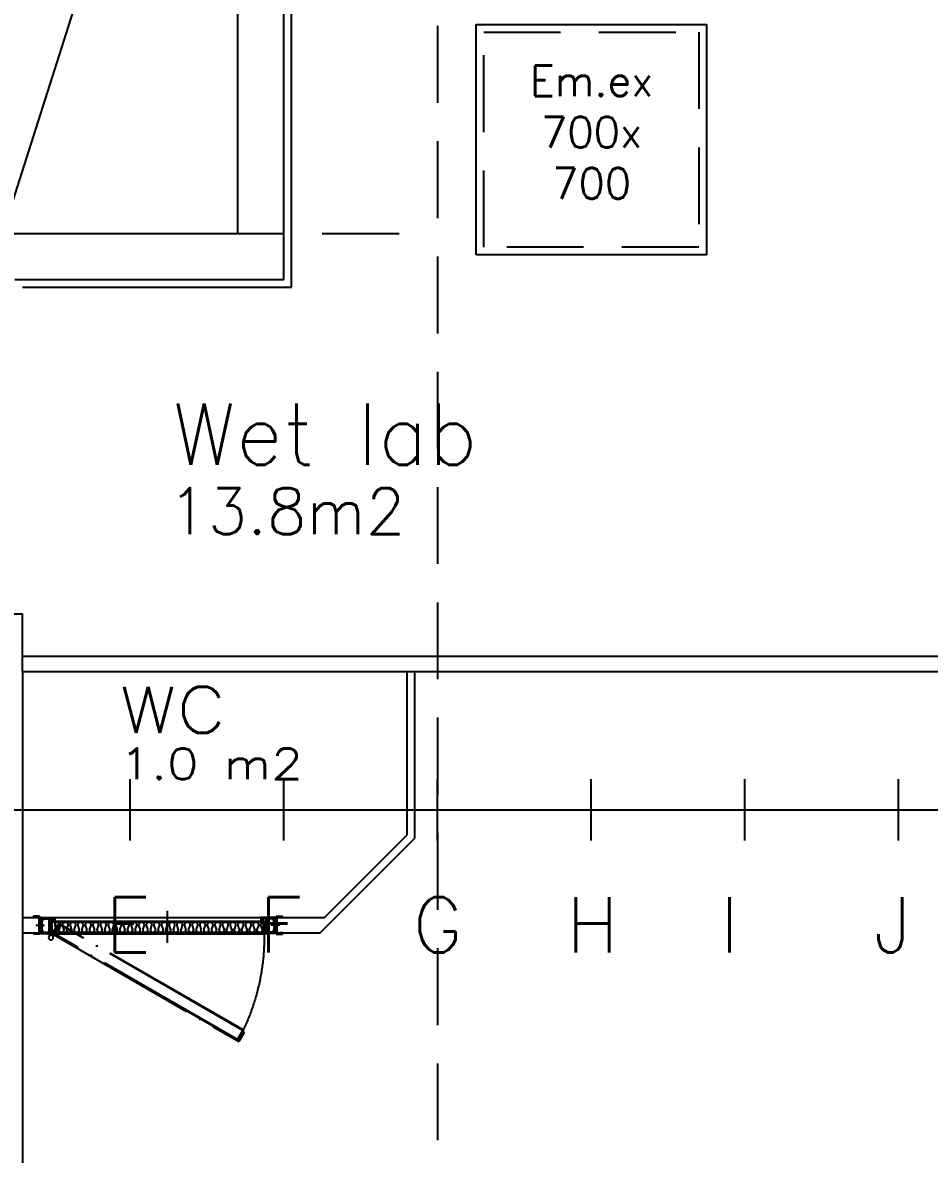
# Model space of a CAD drawing. Extents: x 1551 to 113148, y -1700 to 77018.
# Drawn here: x 23985 to 26935, y 25528 to 29210 of the extents above; entities that cross this region are included whole.
import ezdxf

# ---------------------------------------------------------------- set-up
doc = ezdxf.new("R2010")
doc.units = 0
doc.header["$LTSCALE"] = 500
doc.header["$MEASUREMENT"] = 0
for name, pattern in [('CENTER', [3, 2.5, -0.25, 0, -0.25]), ('DASHED', [0.75, 0.5, -0.25]), ('PHANTOM', [2.1, 1.25, -0.2, 0.125, -0.2, 0.125, -0.2])]:
    doc.linetypes.add(name, pattern=pattern)
doc.layers.get('0').update_dxf_attribs({"linetype": 'CONTINUOUS'})
for name, color, linetype in [('M1CO1', 1, 'CONTINUOUS'), ('S0PH1', 7, 'PHANTOM'), ('S0TX3', 3, 'CONTINUOUS'), ('SAFECO1', 1, 'CONTINUOUS')]:
    doc.layers.add(name, color=color, linetype=linetype)
doc.styles.add('18', font='romans', dxfattribs={"height": 180})
doc.styles.add('ROMANS', font='romans', dxfattribs={"height": 100})
doc.dimstyles.get("Standard").update_dxf_attribs({"dimtxt": 2, "dimasz": 2.5, "dimexe": 1, "dimexo": 1, "dimgap": 1, "dimtad": 1, "dimdsep": 46, "dimtxsty": 'ROMANS', "dimcen": 0, "dimclrd": 1, "dimclre": 1, "dimclrt": 2, "dimadec": 0, "dimazin": 0, "dimtfac": 1, "dimtmove": 2, "dimatfit": 3, "dimfxl": 1, "dimtvp": 100, "dimtolj": 1, "dimarcsym": 0})

# ---------------------------------------------------------------- blocks, each defined once
blk = doc.blocks.new('A$C64097268')
for p, q in [((16000, -100), (16000, 100)), ((16500, -100), (16500, 100)), ((17000, -100), (17000, 100)), ((17500, -100), (17500, 100)), ((18000, -100), (18000, 100)), ((18500, -100), (18500, 100)), ((-2758.9, 0), (35128.7, 0))]:
    blk.add_line(p, q)
at = {"layer": 'S0TX3', "style": '18'}
for s, p in [('E', (15919.2, -464.2)), ('F', (16419.2, -464.2)), ('G', (16919.2, -464.2)), ('H', (17419.2, -464.2)), ('I', (17919.2, -464.2)), ('J', (18419.2, -464.2))]:
    blk.add_text(s, height=180, dxfattribs=at).set_placement(p)
blk = doc.blocks.new('A$C56A93BC5')
blk.add_lwpolyline([(0, -100), (0, 650), (750, 650), (750, -100)], close=True)
at = {"linetype": 'DASHED'}
blk.add_lwpolyline([(25, -75), (25, 625), (725, 625), (725, -75)], close=True, dxfattribs=at)
blk = doc.blocks.new('Internal Door 670')
at = {"ltscale": 600}
for p, q in [((-701.5, 16436.4), (-701.5, 16456.4)), ((-697.5, 16456.4), (-701.5, 16456.4)), ((-682.2, 16436.4), (-701.5, 16436.4)), ((-699.5, 16438.4), (-699.5, 16452.5)), ((-699.5, 16446.4), (-697.5, 16446.4)), ((-645.5, 16438.4), (-699.5, 16438.4)), ((-699.5, 16436.4), (-699.5, 16402.4)), ((-697.5, 16456.4), (-697.5, 16446.4)), ((-697.5, 16436.4), (-697.5, 16404.4)), ((-683.2, 16434.4), (-697.5, 16434.4)), ((-649.5, 16430.4), (-697.5, 16430.4)), ((-649.5, 16428.4), (-697.5, 16428.4)), ((-687.5, 16426.4), (-695.5, 16426.4)), ((-695.5, 16426.4), (-695.5, 16406.4)), ((-687.5, 16426.4), (-687.5, 16428.4)), ((-683.2, 16434.4), (-678.6, 16430.4)), ((-682.2, 16436.4), (-677.6, 16432.4)), ((-667.3, 16432.4), (-677.6, 16432.4)), ((-672.5, 16448.1), (-672.5, 16420.1)), ((-662.7, 16436.4), (-667.3, 16432.4)), ((-661.7, 16434.4), (-666.3, 16430.4)), ((-643.5, 16436.4), (-662.7, 16436.4)), ((-649.5, 16434.4), (-661.7, 16434.4)), ((-659.5, 16426.4), (-659.5, 16428.4)), ((-651.5, 16426.4), (-659.5, 16426.4)), ((-651.5, 16426.4), (-651.5, 16406.4)), ((-649.5, 16436.4), (-649.5, 16388.4)), ((-647.5, 16456.4), (-647.5, 16446.4)), ((-647.5, 16456.4), (-643.5, 16456.4)), ((-645.5, 16446.4), (-647.5, 16446.4)), ((-647.5, 16436.4), (-647.5, 16386.4)), ((-645.5, 16438.4), (-645.5, 16452.5)), ((-643.5, 16436.4), (-643.5, 16456.4)), ((-700.5, 16411.4), (-699.5, 16411.4)), ((-700.5, 16411.4), (-700.5, 16401.4)), ((-666.3, 16401.4), (-700.5, 16401.4)), ((-700.5, 15705.4), (-700.5, 16401.4)), ((-651.5, 16402.4), (-699.5, 16402.4)), ((-699.5, 16401.4), (-699.5, 15705.4)), ((-698.5, 16397.4), (-660.5, 16397.4)), ((-698.5, 16397.4), (-698.5, 15705.4)), ((-649.5, 16404.4), (-697.5, 16404.4)), ((-696.5, 16395.4), (-662.5, 16395.4)), ((-696.5, 16395.4), (-696.5, 15707.4)), ((-651.5, 16406.4), (-695.5, 16406.4)), ((-666.3, 16401.4), (-666.3, 16402.4)), ((-662.5, 16395.4), (-662.5, 15707.4)), ((-660.5, 16396.4), (-660.5, 16397.4)), ((-660.5, 16396.4), (-656.5, 16396.4)), ((-660.5, 16396.4), (-660.5, 15705.4)), ((-658.5, 16396.4), (-658.5, 16386.4)), ((-647.5, 16386.4), (-658.5, 16386.4)), ((-656.5, 16396.4), (-656.5, 16388.4)), ((-651.5, 16390.4), (-656.5, 16390.4)), ((-649.5, 16388.4), (-656.5, 16388.4)), ((-651.5, 16402.4), (-651.5, 16390.4)), ((-626.1, 16081.4), (-730, 16081.4)), ((-698.5, 15705.4), (-705.7, 15705.4)), ((-700.5, 15701.4), (-705.7, 15701.4)), ((-666.3, 15701.4), (-700.5, 15701.4)), ((-700.5, 15691.4), (-700.5, 15701.4)), ((-700.5, 15691.4), (-699.5, 15691.4)), ((-699.5, 15666.4), (-699.5, 15700.4)), ((-651.5, 15700.4), (-699.5, 15700.4)), ((-698.5, 15705.4), (-660.5, 15705.4)), ((-697.5, 15666.4), (-697.5, 15698.4)), ((-649.5, 15698.4), (-697.5, 15698.4)), ((-696.5, 15707.4), (-662.5, 15707.4)), ((-695.5, 15676.4), (-695.5, 15696.4)), ((-651.5, 15696.4), (-695.5, 15696.4)), ((-666.3, 15701.4), (-666.3, 15700.4)), ((-660.5, 15706.4), (-656.5, 15706.4)), ((-660.5, 15706.4), (-660.5, 15705.4)), ((-647.5, 15716.4), (-658.5, 15716.4)), ((-658.5, 15706.4), (-658.5, 15716.4)), ((-649.5, 15714.4), (-656.5, 15714.4)), ((-656.5, 15706.4), (-656.5, 15714.4)), ((-651.5, 15712.4), (-656.5, 15712.4)), ((-651.5, 15700.4), (-651.5, 15712.4)), ((-651.5, 15676.4), (-651.5, 15696.4)), ((-649.5, 15666.4), (-649.5, 15714.4)), ((-647.5, 15666.4), (-647.5, 15716.4)), ((-701.5, 15666.4), (-701.5, 15646.4)), ((-682.2, 15666.4), (-701.5, 15666.4)), ((-645.5, 15664.4), (-699.5, 15664.4)), ((-699.5, 15664.4), (-699.5, 15650.4)), ((-699.5, 15656.4), (-697.5, 15656.4)), ((-649.5, 15674.4), (-697.5, 15674.4)), ((-649.5, 15672.4), (-697.5, 15672.4)), ((-683.2, 15668.4), (-697.5, 15668.4)), ((-697.5, 15646.4), (-697.5, 15656.4)), ((-687.5, 15676.4), (-695.5, 15676.4)), ((-687.5, 15676.4), (-687.5, 15674.4)), ((-683.2, 15668.4), (-678.6, 15672.4)), ((-682.2, 15666.4), (-677.6, 15670.4)), ((-667.3, 15670.4), (-677.6, 15670.4)), ((-672.5, 15654.7), (-672.5, 15682.8)), ((-662.7, 15666.4), (-667.3, 15670.4)), ((-661.7, 15668.4), (-666.3, 15672.4)), ((-643.5, 15666.4), (-662.7, 15666.4)), ((-649.5, 15668.4), (-661.7, 15668.4)), ((-651.5, 15676.4), (-659.5, 15676.4)), ((-659.5, 15676.4), (-659.5, 15674.4)), ((-645.5, 15656.4), (-647.5, 15656.4)), ((-647.5, 15646.4), (-647.5, 15656.4)), ((-645.5, 15664.4), (-645.5, 15650.4)), ((-643.5, 15666.4), (-643.5, 15646.4)), ((-697.5, 15646.4), (-701.5, 15646.4)), ((-647.5, 15646.4), (-643.5, 15646.4))]:
    blk.add_line(p, q, dxfattribs=at)
for p, q in [((-685.1, 16390.7), (-673.2, 16386.9)), ((-673.2, 16378.5), (-685.1, 16374.7)), ((-685.1, 16365.9), (-673.2, 16362.1)), ((-673.2, 16353.7), (-685.1, 16349.9)), ((-685.1, 16341.1), (-673.2, 16337.3)), ((-673.2, 16328.9), (-685.1, 16325.1)), ((-685.1, 16316.3), (-673.2, 16312.5)), ((-673.2, 16304.1), (-685.1, 16300.3)), ((-685.1, 16291.5), (-673.2, 16287.7)), ((-673.2, 16279.3), (-685.1, 16275.5)), ((-685.1, 16266.7), (-673.2, 16262.9))]:
    blk.add_line(p, q)
at = {"linetype": 'CENTER', "ltscale": 0.4}
for p, q in [((-1022.1, 16332.1), (-1051.6, 16315)), ((-1051.6, 16315), (-1051.1, 16314.2)), ((-703.1, 15711.4), (-1051.6, 16315)), ((-1021.6, 16331.2), (-1050.3, 16314.7)), ((-1050.3, 16314.7), (-702.3, 15711.9)), ((-1047.4, 16311.7), (-1014.5, 16330.7)), ((-1047.4, 16311.7), (-701.4, 15712.4)), ((-1044.7, 16311), (-1015.2, 16328)), ((-1044.7, 16311), (-700.7, 15715.1)), ((-1019.6, 16327.8), (-1022.1, 16332.1)), ((-1015.2, 16328), (-671.2, 15732.1)), ((-1014.5, 16330.7), (-668.5, 15731.4))]:
    blk.add_line(p, q, dxfattribs=at)
at = {"ltscale": 0.5}
for p, q in [((-701.4, 15712.4), (-668.5, 15731.4)), ((-671.6, 15725), (-701.1, 15707.9)), ((-700.7, 15715.1), (-671.2, 15732.1)), ((-673.6, 15728.5), (-671.6, 15725)), ((-701.4, 15712.4), (-707.7, 15708.8)), ((-701.1, 15707.9), (-705.7, 15705.3))]:
    blk.add_line(p, q, dxfattribs=at)
blk.add_lwpolyline([(-694.4, 15707.4, -0.771886), (-685.1, 15721), (-673.2, 15717.2, 1.315477), (-673.2, 15733.6), (-685.1, 15729.8, -1.425918), (-685.1, 15745.8), (-673.2, 15742, 1.315477), (-673.2, 15758.4), (-685.1, 15754.6, -1.425918), (-685.1, 15770.6), (-673.2, 15766.8, 1.315477), (-673.2, 15783.2), (-685.1, 15779.4, -1.425918), (-685.1, 15795.4), (-673.2, 15791.6, 1.315477), (-673.2, 15808), (-685.1, 15804.2, -1.425918), (-685.1, 15820.2), (-673.2, 15816.4, 1.315477), (-673.2, 15832.8), (-685.1, 15829, -1.425918), (-685.1, 15845), (-673.2, 15841.2, 1.315477), (-673.2, 15857.6), (-685.1, 15853.8, -1.425918), (-685.1, 15869.8), (-673.2, 15866, 1.315477), (-673.2, 15882.4), (-685.1, 15878.6, -1.425918), (-685.1, 15894.6), (-673.2, 15890.8, 1.315477), (-673.2, 15907.2), (-685.1, 15903.4, -1.425918), (-685.1, 15919.4), (-673.2, 15915.6, 1.315477), (-673.2, 15932), (-685.1, 15928.2, -1.425918), (-685.1, 15944.2), (-673.2, 15940.4, 1.315477), (-673.2, 15956.8), (-685.1, 15953, -1.425918), (-685.1, 15969), (-673.2, 15965.2, 1.315477), (-673.2, 15981.6), (-685.1, 15977.8, -1.425918), (-685.1, 15993.8), (-673.2, 15990, 1.315477), (-673.2, 16006.4), (-685.1, 16002.6, -1.425918), (-685.1, 16018.6), (-673.2, 16014.8, 1.315477), (-673.2, 16031.2), (-685.1, 16027.5, -1.425918), (-685.1, 16043.4), (-673.2, 16039.7, 1.315477), (-673.2, 16056), (-685.1, 16052.3, -1.425918), (-685.1, 16068.2), (-673.2, 16064.5, 1.315477), (-673.2, 16080.8), (-685.1, 16077.1, -1.425918), (-685.1, 16093), (-673.2, 16089.3, 1.315477), (-673.2, 16105.6), (-685.1, 16101.9, -1.425918), (-685.1, 16117.8), (-673.2, 16114.1, 1.315477), (-673.2, 16130.4), (-685.1, 16126.7, -1.425918), (-685.1, 16142.7), (-673.2, 16138.9, 1.315477), (-673.2, 16155.3), (-685.1, 16151.5, -1.425918), (-685.1, 16167.5), (-673.2, 16163.7, 1.315477), (-673.2, 16180.1), (-685.1, 16176.3, -1.425918), (-685.1, 16192.3), (-673.2, 16188.5, 1.315477), (-673.2, 16204.9), (-685.1, 16201.1, -1.425918), (-685.1, 16217.1), (-673.2, 16213.3, 1.315477), (-673.2, 16229.7), (-685.1, 16225.9, -1.425918), (-685.1, 16241.9), (-673.2, 16238.1, 1.315477), (-673.2, 16254.5), (-685.1, 16250.7, -1.425918), (-685.1, 16266.7), (-673.2, 16262.9, 0.676039), (-663.7, 16275.4, 0.676039)], format="xyb")
at = {"ltscale": 600}
blk.add_circle((-713, 15703.4), 7.5, dxfattribs=at)
blk.add_circle((-713, 15703.4), 7.5, dxfattribs=at)
for centre, start, end in [((-688, 16382.7), 70.0841, 289.9159), ((-671, 16395.1), 254.4828, 0.0012), ((-688, 16357.9), 70.0841, 289.9159), ((-671, 16370.3), 254.4828, 105.5172), ((-671, 16345.5), 254.4828, 105.5172), ((-688, 16333.1), 70.0841, 289.9159), ((-688, 16308.3), 70.0841, 289.9159), ((-671, 16320.7), 254.4828, 105.5172), ((-688, 16283.5), 70.0841, 289.9159), ((-671, 16295.9), 254.4828, 105.5172), ((-671, 16271.1), 254.4828, 105.5172), ((-688, 16258.7), 70.0841, 220.7403)]:
    blk.add_arc(centre, 8.5, start, end)
at = {"layer": 'S0PH1', "linetype": 'CENTER', "ltscale": 0.4}
blk.add_arc((-713, 15703.4), 694, 88.8028, 115.6615, dxfattribs=at)
blk = doc.blocks.new('DOT')
at = {"layer": 'SAFECO1', "color": 0, "linetype": 'ByBlock'}
blk.add_line((-0.5, 0), (-1, 0), dxfattribs=at)
at = {"layer": 'SAFECO1', "color": 0, "linetype": 'ByBlock', "const_width": 0.5}
blk.add_lwpolyline([(-0.25, 0, 1), (0.25, 0, 1)], format="xyb", close=True, dxfattribs=at)

msp = doc.modelspace()

# ---------------------------------------------------------------- linework, layer by layer
at = {"linetype": 'DASHED'}
msp.add_line((25335.105, 31448.758), (25335.105, 21848.758), dxfattribs=at)
for p, q in [((24835.105, 28423.758), (24835.105, 29369.544)), ((24835.105, 28373.758), (24835.105, 29359.344)), ((24860.105, 28348.758), (24860.105, 29369.544)), ((24685.105, 28523.758), (24685.105, 29308.339)), ((22985.105, 28523.758), (24685.105, 28523.758)), ((23960.105, 28373.758), (24835.105, 28373.758)), ((23985.105, 28348.758), (24860.105, 28348.758)), ((23835.105, 27286.258), (23985.105, 27286.258)), ((23985.105, 27098.758), (23985.105, 27286.258)), ((23985.105, 27148.758), (26835.105, 27148.758)), ((24635.105, 27148.758), (31698.277, 27148.758)), ((26470.584, 27148.758), (31785.105, 27148.758)), ((23985.105, 27098.758), (23985.105, 25320.432)), ((23985.105, 27098.758), (26885.105, 27098.758)), ((24635.105, 27098.758), (33385.105, 27098.758)), ((25235.103, 27098.758), (25235.103, 26566.155)), ((25260.103, 27098.758), (25260.103, 26555.8)), ((24953.061, 26248.758), (25260.103, 26555.8)), ((24967.706, 26298.758), (25235.103, 26566.155)), ((23985.105, 26298.758), (24967.706, 26298.758)), ((23985.105, 26248.758), (24953.061, 26248.758))]:
    msp.add_line(p, q)
msp.add_lwpolyline([(25335.105, 21848.758), (22335.105, 21848.758), (22335.105, 28523.758), (25335.105, 28523.758)], dxfattribs=at)

# ---------------------------------------------------------------- block references
msp.add_blockref('A$C56A93BC5', (25460.105, 28553.758), dxfattribs=at)
at = {"linetype": 'CENTER'}
msp.add_blockref('A$C64097268', (8335.105, 26648.758), dxfattribs=at)
at = {"xscale": -1, "rotation": 270}
msp.add_blockref('Internal Door 670', (8373.673, 26946.22), dxfattribs=at)

# ---------------------------------------------------------------- texts
at = {"style": '18'}
for s, height, p in [('Wet lab', 200, (24472.771, 27771.045)), ('13.8m2', 150, (24458.769, 27545.629))]:
    msp.add_text(s, height=height, dxfattribs=at).set_placement(p)
at = {"style": 'ROMANS', "width": 1.2}
for s, height, p in [('WC', 150, (24300.46, 26899.254)), ('1.0 m2', 100, (24300.46, 26748.506))]:
    msp.add_text(s, height=height, dxfattribs=at).set_placement(p)
at = {"insert": (25836.389, 29070.174), "char_height": 100, "width": 694.40494, "attachment_point": 2, "style": '18'}
msp.add_mtext('Em.ex\\P700x\\P700', dxfattribs=at)

# ---------------------------------------------------------------- leaders
at = {"layer": 'M1CO1', "linetype": 'Continuous'}
msp.add_leader([(23690.169, 27805.459), (25364.443, 33049.915)], dimstyle='Standard', override={"dimasz": 250, "dimgap": 100, "dimtad": 0, "dimldrblk": 'DOT'}, dxfattribs=at)

doc.saveas('drawing.dxf')
